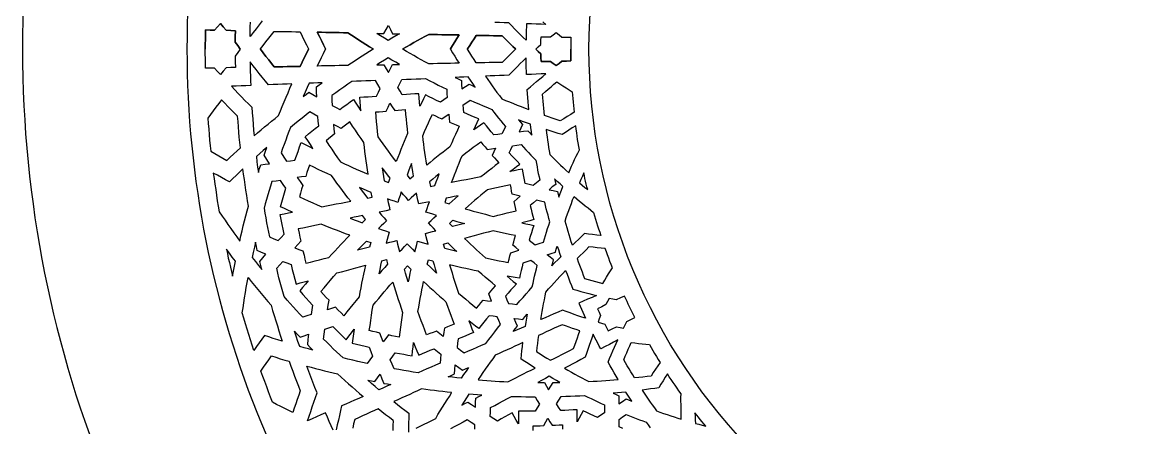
# Model space of a CAD drawing. Extents: x -250 to 250, y -250 to 250.
# Drawn here: x -250 to -4, y -82.8 to 5.8 of the extents above; entities that cross this region are included whole.
import ezdxf

# ---------------------------------------------------------------- set-up
doc = ezdxf.new("R2010")
doc.units = 0
doc.header["$MEASUREMENT"] = 0
doc.layers.add('LAYER_1', color=18, linetype='CONTINUOUS')
doc.layers.add('LAYER_2', color=174, linetype='CONTINUOUS')

msp = doc.modelspace()

# ---------------------------------------------------------------- linework, layer by layer
at = {"layer": 'LAYER_1'}
msp.add_lwpolyline([(0, 250, 0.414214), (-250, 0, 0.414214), (0, -250, 0.414214), (250, 0, 0.414214)], format="xyb", close=True, dxfattribs=at)
for points in [[(-202.34, 0), (-202.89, 0.76), (-203.43, 1.53), (-203.42, 2.76), (-203.4, 3.99), (-204.42, 4.05), (-205.44, 4.11), (-206.05, 4.84), (-206.67, 5.58), (-207.31, 4.87), (-207.95, 4.16), (-208.94, 4.18), (-209.93, 4.2), (-209.95, 3.15), (-209.97, 2.1), (-209.98, 1.05), (-210, 0)], [(-197.53, 6.16), (-198.19, 5.32), (-198.85, 4.47), (-199.51, 3.63), (-200.17, 2.77), (-200.15, 3.81), (-200.14, 4.85), (-200.12, 5.89)], [(-136.1, 5.96), (-135.42, 5.39), (-136.48, 5.44), (-137.54, 5.48), (-138.6, 5.52), (-139.66, 5.56), (-139.7, 4.84), (-139.72, 4.11), (-139.73, 3.39), (-139.74, 2.66), (-139.76, 1.93), (-140.39, 2.55), (-141.03, 3.17), (-141.67, 3.8), (-142.3, 4.43), (-142.92, 5.07), (-143.54, 5.72), (-144.57, 5.76), (-145.59, 5.8), (-146.62, 5.84)], [(-197.89, 0), (-197.91, 0.04), (-197.31, 0.82), (-196.71, 1.59), (-196.1, 2.37), (-195.5, 3.13), (-194.9, 3.89), (-193.95, 3.88), (-193.01, 3.86), (-192.06, 3.84), (-191.11, 3.82), (-190.17, 3.8), (-189.22, 3.78), (-188.77, 2.84), (-188.32, 1.9), (-187.86, 0.97), (-187.41, 0.04), (-187.43, 0)], [(-173.3, 0), (-173.25, 0.03), (-174.04, 0.53), (-174.83, 1.02), (-175.63, 1.52), (-176.42, 2.03), (-177.21, 2.54), (-178.01, 3.05), (-178.8, 3.57), (-179.75, 3.59), (-180.71, 3.61), (-181.66, 3.63), (-182.61, 3.65), (-183.57, 3.67), (-184.52, 3.69), (-185.47, 3.71), (-185.02, 2.78), (-184.57, 1.86), (-184.12, 0.95), (-183.66, 0.04), (-183.68, 0)], [(-156.32, 0), (-156.34, 0.03), (-155.86, 0.8), (-155.38, 1.57), (-154.9, 2.33), (-154.42, 3.09), (-155.37, 3.1), (-156.33, 3.12), (-157.28, 3.14), (-158.23, 3.16), (-159.19, 3.18), (-160.14, 3.2), (-161.09, 3.22), (-161.9, 2.78), (-162.71, 2.33), (-163.52, 1.88), (-164.33, 1.43), (-165.14, 0.97), (-165.94, 0.5), (-166.75, 0.03), (-166.7, 0)], [(-142.11, 0), (-142.08, 0.03), (-142.67, 0.59), (-143.25, 1.16), (-143.83, 1.74), (-144.41, 2.31), (-144.99, 2.9), (-145.94, 2.92), (-146.89, 2.94), (-147.83, 2.95), (-148.78, 2.97), (-149.73, 2.99), (-150.67, 3.01), (-151.15, 2.27), (-151.63, 1.53), (-152.11, 0.78), (-152.59, 0.03), (-152.57, 0)], [(-137.66, 0), (-137.09, 0.51), (-136.52, 1.02), (-136.51, 1.85), (-136.5, 2.67), (-135.48, 2.68), (-134.46, 2.69), (-133.82, 3.14), (-133.18, 3.6), (-132.56, 3.11), (-131.94, 2.64), (-130.95, 2.62), (-129.96, 2.6), (-129.97, 1.95), (-129.98, 1.3), (-129.99, 0.65), (-130, 0)], [(-202.34, 0), (-202.89, -0.76), (-203.43, -1.53), (-203.42, -2.76), (-203.4, -3.99), (-204.42, -4.05), (-205.44, -4.11), (-206.05, -4.84), (-206.67, -5.58), (-207.31, -4.87), (-207.95, -4.16), (-208.94, -4.18), (-209.93, -4.2), (-209.95, -3.15), (-209.97, -2.1), (-209.98, -1.05), (-210, 0)], [(-197.89, 0), (-197.91, -0.04), (-197.31, -0.82), (-196.71, -1.6), (-196.1, -2.37), (-195.5, -3.13), (-194.9, -3.9), (-193.95, -3.88), (-193.01, -3.86), (-192.06, -3.84), (-191.11, -3.82), (-190.17, -3.8), (-189.22, -3.78), (-188.77, -2.84), (-188.32, -1.9), (-187.86, -0.97), (-187.41, -0.04), (-187.43, 0)], [(-173.3, 0), (-173.25, -0.04), (-174.04, -0.53), (-174.83, -1.02), (-175.63, -1.53), (-176.42, -2.03), (-177.21, -2.54), (-178.01, -3.06), (-178.8, -3.57), (-179.75, -3.59), (-180.71, -3.61), (-181.66, -3.63), (-182.61, -3.65), (-183.57, -3.67), (-184.52, -3.69), (-185.47, -3.71), (-185.02, -2.78), (-184.57, -1.86), (-184.12, -0.95), (-183.66, -0.04), (-183.68, 0)], [(-156.32, 0), (-156.34, -0.03), (-155.86, -0.8), (-155.38, -1.57), (-154.9, -2.33), (-154.42, -3.09), (-155.37, -3.11), (-156.33, -3.13), (-157.28, -3.14), (-158.23, -3.16), (-159.19, -3.18), (-160.14, -3.2), (-161.09, -3.22), (-161.9, -2.78), (-162.71, -2.33), (-163.52, -1.88), (-164.33, -1.43), (-165.14, -0.97), (-165.94, -0.5), (-166.75, -0.03), (-166.7, 0)], [(-142.11, 0), (-142.08, -0.03), (-142.67, -0.59), (-143.25, -1.16), (-143.83, -1.74), (-144.41, -2.32), (-144.99, -2.9), (-145.94, -2.92), (-146.89, -2.94), (-147.83, -2.96), (-148.78, -2.98), (-149.73, -2.99), (-150.67, -3.01), (-151.15, -2.27), (-151.63, -1.53), (-152.11, -0.78), (-152.59, -0.03), (-152.57, 0)], [(-137.66, 0), (-137.09, -0.52), (-136.52, -1.03), (-136.51, -1.85), (-136.5, -2.68), (-135.48, -2.68), (-134.46, -2.69), (-133.82, -3.15), (-133.18, -3.6), (-132.56, -3.12), (-131.94, -2.64), (-130.95, -2.62), (-129.96, -2.6), (-129.97, -1.95), (-129.98, -1.3), (-129.99, -0.65), (-130, 0)], [(-181.99, -83.41), (-182.42, -82.46), (-182.84, -81.52), (-183.27, -80.57), (-183.7, -79.62), (-184.67, -80.04), (-185.65, -80.47), (-186.62, -80.89), (-187.6, -81.31), (-187.26, -80.29), (-186.92, -79.27), (-186.57, -78.25), (-186.22, -77.24), (-185.87, -76.24), (-185.52, -75.24), (-186, -74.08), (-186.46, -72.9), (-186.9, -71.73), (-187.34, -70.55), (-187.79, -69.37), (-186.82, -69.63), (-185.85, -69.88), (-184.89, -70.12), (-183.92, -70.37), (-182.96, -70.6), (-182, -70.83), (-181.04, -71.06), (-180.25, -71.79), (-179.44, -72.51), (-178.63, -73.22), (-177.83, -73.93), (-177.02, -74.64), (-176.22, -75.34), (-175.42, -76.03), (-176.37, -76.44), (-177.31, -76.85), (-178.25, -77.26), (-179.2, -77.67), (-180.14, -78.08), (-180.38, -79.11), (-180.62, -80.15), (-180.86, -81.19), (-181.1, -82.24), (-181.33, -83.3)], [(-163.81, -82.96), (-162.96, -82.53), (-162.11, -82.1), (-161.26, -81.67), (-160.41, -81.24), (-159.55, -80.81), (-159.06, -79.99), (-158.57, -79.18), (-158.07, -78.38), (-157.57, -77.57), (-157.07, -76.78), (-156.56, -75.98), (-156.06, -75.19), (-156.12, -75.19), (-156.09, -75.13), (-157.03, -75.04), (-157.97, -74.94), (-158.91, -74.84), (-159.84, -74.72), (-160.77, -74.61), (-161.71, -74.48), (-162.64, -74.36), (-163.51, -74.76), (-164.38, -75.15), (-165.25, -75.55), (-166.11, -75.95), (-166.98, -76.34), (-167.85, -76.74), (-168.72, -77.14), (-167.91, -77.78), (-167.11, -78.41), (-166.3, -79.03), (-165.47, -79.65), (-165.47, -79.69), (-165.44, -79.71), (-165.46, -80.73), (-165.48, -81.76), (-165.5, -82.79), (-165.51, -83.82)], [(-168.84, -83.42), (-168.83, -82.38), (-168.82, -81.34), (-168.85, -81.32), (-168.85, -81.27), (-169.68, -80.64), (-170.51, -80), (-171.31, -79.35), (-172.12, -78.69), (-172.98, -79.09), (-173.85, -79.48), (-174.71, -79.87), (-175.57, -80.27), (-176.43, -80.66), (-177.29, -81.05), (-177.51, -82.01), (-177.72, -82.96)], [(-150.97, -83.18), (-150.96, -82.23), (-151.79, -81.69), (-152.63, -81.14), (-153.55, -81.63), (-154.47, -82.12), (-155.39, -82.61), (-156.31, -83.1)], [(-138.2, -83.45), (-138.22, -82.44), (-137.45, -82.42), (-136.68, -82.4), (-135.91, -82.37), (-135.46, -81.57), (-135, -80.78), (-134.54, -81.54), (-134.07, -82.3), (-133.31, -82.26), (-132.55, -82.23), (-131.79, -82.19), (-131.79, -83.18)], [(-118.6, -83), (-119.38, -82.69), (-119.4, -81.85), (-119.42, -81.02), (-118.63, -80.48), (-117.84, -79.94), (-117.1, -80.24), (-116.37, -80.52), (-115.64, -80.81), (-114.91, -81.09), (-114.18, -81.37), (-113.46, -81.64), (-113.03, -82.25), (-112.58, -82.84)]]:
    msp.add_lwpolyline(points, dxfattribs=at)
for points in [[(-210, 0), (-209.98, 1.05), (-209.97, 2.1), (-209.95, 3.15), (-209.93, 4.2), (-208.94, 4.18), (-207.95, 4.16), (-207.31, 4.87), (-206.67, 5.58), (-206.05, 4.84), (-205.44, 4.11), (-204.42, 4.05), (-203.4, 3.99), (-203.42, 2.76), (-203.43, 1.53), (-202.89, 0.76), (-202.34, 0), (-202.89, -0.76), (-203.43, -1.53), (-203.42, -2.76), (-203.4, -3.99), (-204.42, -4.05), (-205.44, -4.11), (-206.05, -4.84), (-206.67, -5.58), (-207.31, -4.87), (-207.95, -4.16), (-208.94, -4.18), (-209.93, -4.2), (-209.95, -3.15), (-209.97, -2.1), (-209.98, -1.05)], [(-168.98, 3.38), (-168.22, 3.36), (-167.47, 3.35), (-168.31, 2.87), (-169.14, 2.4), (-169.97, 1.91), (-170.79, 2.42), (-171.6, 2.93), (-172.42, 3.45), (-171.67, 3.43), (-170.92, 3.42), (-170.42, 4.28), (-169.92, 5.14), (-169.45, 4.26)], [(-197.89, 0), (-197.91, 0.04), (-197.31, 0.82), (-196.71, 1.59), (-196.1, 2.37), (-195.5, 3.13), (-194.9, 3.89), (-193.95, 3.88), (-193.01, 3.86), (-192.06, 3.84), (-191.11, 3.82), (-190.17, 3.8), (-189.22, 3.78), (-188.77, 2.84), (-188.32, 1.9), (-187.86, 0.97), (-187.41, 0.04), (-187.43, 0), (-187.41, -0.04), (-187.86, -0.97), (-188.32, -1.9), (-188.77, -2.84), (-189.22, -3.78), (-190.17, -3.8), (-191.11, -3.82), (-192.06, -3.84), (-193.01, -3.86), (-193.95, -3.88), (-194.9, -3.9), (-195.5, -3.13), (-196.1, -2.37), (-196.71, -1.6), (-197.31, -0.82), (-197.91, -0.04)], [(-183.68, 0), (-183.66, 0.04), (-184.12, 0.95), (-184.57, 1.86), (-185.02, 2.78), (-185.47, 3.71), (-184.52, 3.69), (-183.57, 3.67), (-182.61, 3.65), (-181.66, 3.63), (-180.71, 3.61), (-179.75, 3.59), (-178.8, 3.57), (-178.01, 3.05), (-177.21, 2.54), (-176.42, 2.03), (-175.63, 1.52), (-174.83, 1.02), (-174.04, 0.53), (-173.25, 0.03), (-173.3, 0), (-173.25, -0.04), (-174.04, -0.53), (-174.83, -1.02), (-175.63, -1.53), (-176.42, -2.03), (-177.21, -2.54), (-178.01, -3.06), (-178.8, -3.57), (-179.75, -3.59), (-180.71, -3.61), (-181.66, -3.63), (-182.61, -3.65), (-183.57, -3.67), (-184.52, -3.69), (-185.47, -3.71), (-185.02, -2.78), (-184.57, -1.86), (-184.12, -0.95), (-183.66, -0.04)], [(-166.7, 0), (-166.75, 0.03), (-165.94, 0.5), (-165.14, 0.97), (-164.33, 1.43), (-163.52, 1.88), (-162.71, 2.33), (-161.9, 2.78), (-161.09, 3.22), (-160.14, 3.2), (-159.19, 3.18), (-158.23, 3.16), (-157.28, 3.14), (-156.33, 3.12), (-155.37, 3.1), (-154.42, 3.09), (-154.9, 2.33), (-155.38, 1.57), (-155.86, 0.8), (-156.34, 0.03), (-156.32, 0), (-156.34, -0.03), (-155.86, -0.8), (-155.38, -1.57), (-154.9, -2.33), (-154.42, -3.09), (-155.37, -3.11), (-156.33, -3.13), (-157.28, -3.14), (-158.23, -3.16), (-159.19, -3.18), (-160.14, -3.2), (-161.09, -3.22), (-161.9, -2.78), (-162.71, -2.33), (-163.52, -1.88), (-164.33, -1.43), (-165.14, -0.97), (-165.94, -0.5), (-166.75, -0.03)], [(-152.57, 0), (-152.59, 0.03), (-152.11, 0.78), (-151.63, 1.53), (-151.15, 2.27), (-150.67, 3.01), (-149.73, 2.99), (-148.78, 2.97), (-147.83, 2.95), (-146.89, 2.94), (-145.94, 2.92), (-144.99, 2.9), (-144.41, 2.31), (-143.83, 1.74), (-143.25, 1.16), (-142.67, 0.59), (-142.08, 0.03), (-142.11, 0), (-142.08, -0.03), (-142.67, -0.59), (-143.25, -1.16), (-143.83, -1.74), (-144.41, -2.32), (-144.99, -2.9), (-145.94, -2.92), (-146.89, -2.94), (-147.83, -2.96), (-148.78, -2.98), (-149.73, -2.99), (-150.67, -3.01), (-151.15, -2.27), (-151.63, -1.53), (-152.11, -0.78), (-152.59, -0.03)], [(-137.66, 0), (-137.09, 0.51), (-136.52, 1.02), (-136.51, 1.85), (-136.5, 2.67), (-135.48, 2.68), (-134.46, 2.69), (-133.82, 3.14), (-133.18, 3.6), (-132.56, 3.11), (-131.94, 2.64), (-130.95, 2.62), (-129.96, 2.6), (-129.97, 1.95), (-129.98, 1.3), (-129.99, 0.65), (-130, 0), (-129.99, -0.65), (-129.98, -1.3), (-129.97, -1.95), (-129.96, -2.6), (-130.95, -2.62), (-131.94, -2.64), (-132.56, -3.12), (-133.18, -3.6), (-133.82, -3.15), (-134.46, -2.69), (-135.48, -2.68), (-136.5, -2.68), (-136.51, -1.85), (-136.52, -1.03), (-137.09, -0.52)], [(-168.98, -3.38), (-168.22, -3.36), (-167.47, -3.35), (-168.31, -2.88), (-169.14, -2.4), (-169.97, -1.92), (-170.79, -2.42), (-171.6, -2.93), (-172.42, -3.45), (-171.67, -3.43), (-170.92, -3.42), (-170.42, -4.28), (-169.92, -5.15), (-169.45, -4.26)], [(-148.68, -5.92), (-148.17, -6.64), (-147.66, -7.36), (-147.16, -8.07), (-146.65, -8.78), (-146.14, -9.48), (-145.61, -10.18), (-145.08, -10.87), (-144.24, -11.22), (-143.39, -11.57), (-142.54, -11.92), (-141.7, -12.26), (-140.85, -12.59), (-140, -12.92), (-139.16, -13.25), (-139.23, -12.38), (-139.3, -11.5), (-139.37, -10.62), (-139.43, -9.75), (-139.5, -8.87), (-138.83, -8.28), (-138.14, -7.69), (-137.46, -7.11), (-136.78, -6.53), (-136.1, -5.96), (-135.42, -5.4), (-136.48, -5.44), (-137.54, -5.48), (-138.6, -5.52), (-139.66, -5.56), (-139.7, -4.84), (-139.72, -4.11), (-139.73, -3.39), (-139.74, -2.66), (-139.76, -1.94), (-140.39, -2.55), (-141.03, -3.18), (-141.67, -3.8), (-142.3, -4.44), (-142.92, -5.08), (-143.54, -5.72), (-144.57, -5.76), (-145.59, -5.8), (-146.62, -5.84), (-147.65, -5.88)], [(-199.31, -18.98), (-198.54, -18.33), (-197.78, -17.68), (-197.01, -17.04), (-196.24, -16.41), (-195.47, -15.77), (-194.7, -15.15), (-193.93, -14.53), (-193.53, -13.52), (-193.14, -12.53), (-192.72, -11.54), (-192.3, -10.55), (-191.87, -9.56), (-191.45, -8.58), (-191.02, -7.61), (-192.05, -7.65), (-193.08, -7.69), (-194.1, -7.73), (-195.13, -7.77), (-196.16, -7.82), (-196.84, -6.99), (-197.53, -6.16), (-198.19, -5.32), (-198.85, -4.48), (-199.51, -3.63), (-200.17, -2.77), (-200.15, -3.81), (-200.14, -4.85), (-200.12, -5.89), (-200.08, -6.93), (-200.03, -7.97), (-201.1, -8.01), (-202.16, -8.05), (-203.22, -8.1), (-204.28, -8.14), (-203.54, -8.91), (-202.79, -9.68), (-202.05, -10.45), (-201.3, -11.21), (-200.56, -11.96), (-199.81, -12.71), (-199.71, -13.96), (-199.61, -15.22), (-199.51, -16.47), (-199.41, -17.72)], [(-185.68, -8.25), (-185.05, -7.8), (-184.42, -7.35), (-185.37, -7.39), (-186.33, -7.42), (-187.28, -7.46), (-187.71, -8.43), (-188.14, -9.39), (-188.57, -10.37), (-187.94, -9.9), (-187.31, -9.44), (-186.44, -9.95), (-185.58, -10.46), (-185.63, -9.35)], [(-175.95, -13.49), (-176.03, -12.5), (-176.1, -11.51), (-176.16, -10.52), (-175.25, -10.47), (-174.34, -10.41), (-173.43, -10.36), (-172.51, -10.3), (-172.1, -9.44), (-171.68, -8.59), (-172.2, -7.74), (-172.72, -6.88), (-173.76, -6.92), (-174.81, -6.96), (-175.85, -7.01), (-176.89, -7.05), (-177.94, -7.09), (-178.81, -7.7), (-179.69, -8.31), (-180.57, -8.93), (-181.44, -9.55), (-182.32, -10.18), (-182.27, -11.25), (-182.19, -12.32), (-181.36, -12.77), (-180.53, -13.22), (-179.78, -12.66), (-179.03, -12.1), (-178.28, -11.55), (-177.52, -11.01), (-177, -11.84), (-176.47, -12.67)], [(-163.02, -12.5), (-163.09, -11.58), (-163.16, -10.67), (-163.22, -9.75), (-164.13, -9.8), (-165.04, -9.86), (-165.95, -9.91), (-166.87, -9.97), (-167.36, -9.18), (-167.86, -8.4), (-167.42, -7.52), (-166.98, -6.65), (-165.93, -6.61), (-164.89, -6.57), (-163.85, -6.53), (-162.8, -6.49), (-161.76, -6.44), (-160.83, -6.92), (-159.9, -7.39), (-158.98, -7.86), (-158.05, -8.32), (-157.12, -8.77), (-157.08, -9.69), (-157.01, -10.61), (-157.77, -11.11), (-158.52, -11.61), (-159.35, -11.22), (-160.17, -10.83), (-161, -10.43), (-161.82, -10.03), (-162.22, -10.85), (-162.62, -11.67)], [(-152.22, -7.67), (-151.55, -7.99), (-150.89, -8.3), (-151.4, -7.56), (-151.91, -6.82), (-152.42, -6.07), (-153.37, -6.11), (-154.32, -6.15), (-155.27, -6.19), (-154.61, -6.52), (-153.94, -6.84), (-153.9, -7.75), (-153.85, -8.67), (-153.04, -8.17)], [(-132.3, -15.69), (-133.16, -15.4), (-134.03, -15.1), (-134.89, -14.8), (-135.75, -14.5), (-135.84, -13.73), (-135.92, -12.95), (-135.99, -12.18), (-136.05, -11.41), (-136.11, -10.63), (-136.17, -9.86), (-135.55, -9.31), (-134.93, -8.77), (-134.3, -8.23), (-133.67, -7.7), (-133.03, -7.17), (-132.36, -7.62), (-131.69, -8.05), (-131.02, -8.49), (-130.33, -8.92), (-129.65, -9.34), (-129.59, -10.09), (-129.53, -10.84), (-129.47, -11.59), (-129.41, -12.34), (-129.33, -13.08), (-129.25, -13.83), (-130.01, -14.29), (-130.77, -14.75), (-131.54, -15.22)], [(-205.3, -24.35), (-204.55, -23.65), (-203.8, -22.96), (-203.04, -22.28), (-202.28, -21.6), (-202.41, -20.45), (-202.54, -19.3), (-202.63, -18.15), (-202.72, -17), (-202.82, -15.84), (-202.91, -14.69), (-203.62, -13.99), (-204.34, -13.28), (-205.05, -12.57), (-205.74, -11.85), (-206.44, -11.13), (-207.05, -11.91), (-207.66, -12.7), (-208.26, -13.49), (-208.85, -14.29), (-209.44, -15.09), (-209.34, -16.3), (-209.24, -17.51), (-209.15, -18.72), (-209.05, -19.93), (-208.92, -21.14), (-208.78, -22.34), (-207.91, -22.85), (-207.04, -23.35), (-206.17, -23.85)], [(-168.19, -24.59), (-168.77, -23.83), (-169.34, -23.07), (-169.92, -22.3), (-170.5, -21.52), (-171.05, -20.74), (-171.6, -19.96), (-172.15, -19.17), (-172.27, -18.09), (-172.39, -17.01), (-172.5, -15.92), (-172.59, -14.84), (-172.67, -13.75), (-171.9, -13.69), (-171.13, -13.63), (-170.37, -13.57), (-169.97, -12.7), (-169.57, -11.84), (-169.05, -12.63), (-168.52, -13.42), (-167.75, -13.36), (-166.98, -13.3), (-166.21, -13.24), (-166.13, -14.28), (-166.05, -15.33), (-165.95, -16.37), (-165.83, -17.41), (-165.72, -18.45), (-166.09, -19.32), (-166.45, -20.19), (-166.82, -21.06), (-167.17, -21.94), (-167.51, -22.82), (-167.85, -23.7)], [(-146.86, -18.76), (-147.4, -18.11), (-147.93, -17.45), (-148.47, -16.78), (-149, -16.11), (-149.75, -16.62), (-150.49, -17.13), (-151.24, -17.65), (-150.86, -16.86), (-150.49, -16.07), (-150.11, -15.29), (-150.94, -14.95), (-151.78, -14.61), (-152.61, -14.26), (-153.43, -13.9), (-153.5, -13.04), (-153.56, -12.19), (-152.77, -11.67), (-151.98, -11.16), (-151.04, -11.58), (-150.1, -11.99), (-149.16, -12.39), (-148.22, -12.79), (-147.28, -13.18), (-146.8, -13.82), (-146.29, -14.46), (-145.78, -15.08), (-145.28, -15.71), (-144.77, -16.33), (-144.26, -16.94), (-144.66, -17.74), (-145.05, -18.53), (-145.95, -18.65)], [(-190.39, -24.32), (-190.05, -23.35), (-189.69, -22.37), (-189.34, -21.4), (-188.99, -20.44), (-188.14, -20.88), (-187.28, -21.32), (-186.43, -21.75), (-186.99, -20.9), (-187.55, -20.03), (-188.11, -19.16), (-187.38, -18.56), (-186.65, -17.96), (-185.91, -17.37), (-185.16, -16.78), (-185.25, -15.74), (-185.33, -14.71), (-186.2, -14.23), (-187.07, -13.74), (-187.93, -14.41), (-188.78, -15.08), (-189.63, -15.76), (-190.49, -16.44), (-191.34, -17.13), (-191.7, -18.05), (-192.04, -18.98), (-192.38, -19.9), (-192.71, -20.84), (-193.05, -21.77), (-193.38, -22.71), (-192.8, -23.64), (-192.2, -24.55), (-191.3, -24.44)], [(-161.53, -25.37), (-161.66, -24.45), (-161.79, -23.54), (-161.92, -22.62), (-162.05, -21.71), (-162.18, -20.79), (-162.29, -19.88), (-162.39, -18.96), (-161.98, -18.02), (-161.57, -17.08), (-161.15, -16.15), (-160.74, -15.23), (-160.29, -14.3), (-159.6, -14.62), (-158.91, -14.94), (-158.2, -15.25), (-157.45, -14.72), (-156.68, -14.2), (-156.61, -15.09), (-156.51, -15.98), (-155.8, -16.28), (-155.1, -16.57), (-154.4, -16.86), (-154.81, -17.76), (-155.23, -18.67), (-155.65, -19.58), (-156.04, -20.49), (-156.43, -21.41), (-157.16, -21.96), (-157.89, -22.52), (-158.62, -23.08), (-159.35, -23.64), (-160.08, -24.21), (-160.8, -24.79)], [(-174.35, -27.38), (-174.49, -26.39), (-174.63, -25.41), (-174.77, -24.42), (-174.91, -23.43), (-175.05, -22.44), (-175.17, -21.45), (-175.28, -20.46), (-175.89, -19.56), (-176.51, -18.66), (-177.13, -17.75), (-177.75, -16.84), (-178.34, -15.91), (-178.97, -16.4), (-179.6, -16.88), (-180.22, -17.37), (-181.07, -16.93), (-181.91, -16.49), (-181.82, -17.52), (-181.7, -18.55), (-182.32, -19.04), (-182.94, -19.54), (-183.55, -20.05), (-182.93, -20.99), (-182.31, -21.92), (-181.69, -22.85), (-181.04, -23.77), (-180.39, -24.68), (-179.53, -25.08), (-178.66, -25.48), (-177.8, -25.87), (-176.93, -26.25), (-176.07, -26.63), (-175.21, -27.01)], [(-138.49, -18.85), (-138.61, -18.05), (-138.72, -17.24), (-138.8, -16.43), (-139.67, -16.12), (-140.53, -15.81), (-141.4, -15.49), (-140.96, -16.01), (-140.53, -16.53), (-140.93, -17.31), (-141.32, -18.09), (-140.36, -17.97), (-139.4, -17.85), (-138.95, -18.35)], [(-135.39, -17.6), (-135.28, -18.38), (-135.17, -19.16), (-135.06, -19.94), (-134.95, -20.72), (-134.84, -21.5), (-134.7, -22.27), (-134.57, -23.05), (-133.98, -23.64), (-133.4, -24.22), (-132.82, -24.8), (-132.24, -25.38), (-131.64, -25.94), (-131.04, -26.51), (-130.44, -27.06), (-130.12, -26.33), (-129.8, -25.61), (-129.48, -24.89), (-129.14, -24.17), (-128.8, -23.45), (-128.45, -22.74), (-128.1, -22.03), (-128.23, -21.28), (-128.36, -20.54), (-128.48, -19.79), (-128.58, -19.04), (-128.69, -18.29), (-128.8, -17.54), (-128.9, -16.79), (-129.65, -17.26), (-130.4, -17.74), (-131.15, -18.23), (-131.9, -18.71), (-132.77, -18.44), (-133.65, -18.17), (-134.52, -17.89)], [(-198.36, -27), (-198.1, -26.16), (-197.84, -25.33), (-196.88, -25.21), (-195.91, -25.08), (-196.52, -24.13), (-197.11, -23.18), (-196.83, -22.35), (-196.54, -21.53), (-197.3, -22.19), (-198.05, -22.86), (-198.81, -23.53), (-198.68, -24.69), (-198.53, -25.85)], [(-156.06, -29.17), (-155.73, -28.32), (-155.41, -27.48), (-155.09, -26.64), (-154.76, -25.8), (-154.44, -24.97), (-154.11, -24.14), (-153.76, -23.32), (-152.94, -22.7), (-152.13, -22.1), (-151.32, -21.49), (-150.5, -20.89), (-149.69, -20.3), (-149.22, -20.86), (-148.75, -21.41), (-148.28, -21.96), (-147.37, -21.83), (-146.45, -21.69), (-146.81, -22.48), (-147.16, -23.27), (-146.68, -23.81), (-146.19, -24.34), (-145.71, -24.87), (-146.51, -25.48), (-147.3, -26.1), (-148.1, -26.72), (-148.89, -27.35), (-149.69, -27.98), (-150.75, -28.18), (-151.81, -28.38), (-152.87, -28.57), (-153.93, -28.77), (-154.99, -28.97)], [(-138.25, -29.86), (-139.1, -29.64), (-139.96, -29.41), (-140.12, -28.63), (-140.28, -27.85), (-140.44, -27.06), (-140.59, -26.28), (-141.5, -26.45), (-142.4, -26.62), (-143.31, -26.79), (-142.59, -26.24), (-141.88, -25.69), (-141.16, -25.15), (-141.73, -24.55), (-142.3, -23.94), (-142.87, -23.32), (-143.44, -22.71), (-143.09, -21.94), (-142.74, -21.18), (-141.79, -21.04), (-140.84, -20.9), (-140.32, -21.48), (-139.8, -22.06), (-139.26, -22.63), (-138.72, -23.2), (-138.17, -23.77), (-137.64, -24.33), (-137.51, -25.06), (-137.38, -25.79), (-137.24, -26.52), (-137.09, -27.25), (-136.94, -27.98), (-136.79, -28.71), (-137.52, -29.28)], [(-202.42, -42), (-202.17, -40.89), (-201.92, -39.79), (-201.66, -38.7), (-201.38, -37.6), (-201.09, -36.51), (-200.8, -35.42), (-200.51, -34.34), (-200.72, -33.19), (-200.92, -32.03), (-201.09, -30.87), (-201.25, -29.71), (-201.42, -28.55), (-201.59, -27.39), (-201.75, -26.23), (-202.49, -26.92), (-203.22, -27.62), (-203.95, -28.33), (-204.69, -29.04), (-205.57, -28.57), (-206.46, -28.09), (-207.34, -27.61), (-208.23, -27.12), (-208.06, -28.33), (-207.89, -29.54), (-207.71, -30.75), (-207.54, -31.96), (-207.36, -33.17), (-207.15, -34.38), (-206.94, -35.58), (-206.3, -36.52), (-205.67, -37.44), (-205.04, -38.37), (-204.4, -39.29), (-203.74, -40.19), (-203.08, -41.1)], [(-178.14, -33.3), (-178.75, -32.51), (-179.35, -31.71), (-179.96, -30.91), (-180.57, -30.1), (-181.18, -29.3), (-181.79, -28.48), (-182.37, -27.66), (-183.33, -27.21), (-184.3, -26.77), (-185.26, -26.31), (-186.23, -25.85), (-187.19, -25.39), (-187.46, -26.2), (-187.74, -27.02), (-188.01, -27.85), (-188.93, -27.98), (-189.84, -28.12), (-189.25, -28.98), (-188.66, -29.83), (-188.91, -30.66), (-189.16, -31.5), (-189.4, -32.33), (-188.42, -32.77), (-187.44, -33.21), (-186.46, -33.64), (-185.48, -34.07), (-184.51, -34.49), (-183.44, -34.29), (-182.38, -34.09), (-181.32, -33.89), (-180.26, -33.69), (-179.2, -33.49)], [(-169.86, -29.21), (-169.52, -28.23), (-170.12, -27.48), (-170.7, -26.74), (-171.27, -25.98), (-171.13, -26.93), (-170.97, -27.88), (-170.8, -28.83)], [(-164.42, -27.75), (-164.58, -26.84), (-164.73, -25.93), (-164.86, -25.01), (-165.2, -25.87), (-165.52, -26.74), (-165.83, -27.61), (-165.18, -28.4)], [(-194.06, -41.91), (-193.4, -41.2), (-192.74, -40.5), (-192.96, -39.42), (-193.18, -38.35), (-193.4, -37.27), (-193.6, -36.19), (-192.7, -36.02), (-191.79, -35.85), (-190.89, -35.68), (-191.77, -35.29), (-192.65, -34.89), (-193.53, -34.48), (-193.24, -33.47), (-192.95, -32.46), (-192.66, -31.45), (-192.37, -30.45), (-192.96, -29.59), (-193.54, -28.72), (-194.49, -28.86), (-195.44, -29), (-195.74, -29.97), (-196.04, -30.94), (-196.32, -31.91), (-196.59, -32.88), (-196.86, -33.86), (-197.13, -34.84), (-196.95, -35.89), (-196.77, -36.94), (-196.57, -37.99), (-196.35, -39.03), (-196.14, -40.07), (-195.92, -41.11), (-194.99, -41.52)], [(-159.74, -29.86), (-159.43, -29.01), (-159.12, -28.16), (-158.8, -27.31), (-159.5, -27.89), (-160.2, -28.47), (-160.9, -29.06), (-160.72, -30.04)], [(-131.72, -30.06), (-132.34, -29.51), (-132.94, -28.94), (-133.55, -28.37), (-133.42, -28.98), (-133.29, -29.59), (-134.03, -30.17), (-134.75, -30.76), (-133.83, -30.97), (-132.92, -31.17), (-132.77, -31.78), (-132.63, -32.39), (-132.33, -31.61), (-132.02, -30.84)], [(-126.73, -28.93), (-126.88, -28.32), (-127.01, -27.71), (-127.13, -27.09), (-127.45, -27.8), (-127.77, -28.52), (-128.06, -29.23), (-127.47, -29.74), (-126.88, -30.25), (-126.29, -30.75), (-126.44, -30.14), (-126.59, -29.54)], [(-173.47, -32.42), (-173.66, -31.36), (-174.52, -31.02), (-175.38, -30.67), (-176.24, -30.31), (-175.64, -31.08), (-175.05, -31.85), (-174.45, -32.61)], [(-159.41, -36.39), (-160.17, -36.15), (-160.93, -35.92), (-161.68, -35.67), (-161.44, -34.91), (-161.19, -34.15), (-160.94, -33.4), (-161.72, -33.56), (-162.49, -33.72), (-163.26, -33.88), (-163.43, -33.09), (-163.59, -32.3), (-163.75, -31.51), (-164.34, -32.04), (-164.93, -32.57), (-165.52, -33.1), (-166.05, -32.48), (-166.58, -31.87), (-167.1, -31.24), (-167.36, -32.01), (-167.6, -32.79), (-167.85, -33.56), (-168.6, -33.29), (-169.36, -33.02), (-170.11, -32.74), (-169.94, -33.56), (-169.77, -34.38), (-169.61, -35.2), (-170.38, -35.36), (-171.15, -35.52), (-171.93, -35.68), (-171.39, -36.31), (-170.86, -36.95), (-170.32, -37.58), (-170.91, -38.14), (-171.48, -38.7), (-172.04, -39.27), (-171.28, -39.53), (-170.51, -39.79), (-169.75, -40.04), (-169.96, -40.84), (-170.17, -41.65), (-170.39, -42.46), (-169.62, -42.26), (-168.85, -42.07), (-168.09, -41.88), (-167.89, -42.7), (-167.68, -43.51), (-167.46, -44.31), (-166.91, -43.74), (-166.36, -43.16), (-165.8, -42.59), (-165.23, -43.18), (-164.66, -43.77), (-164.09, -44.35), (-163.9, -43.57), (-163.7, -42.78), (-163.51, -42), (-162.74, -42.22), (-161.97, -42.44), (-161.2, -42.66), (-161.41, -41.88), (-161.61, -41.1), (-161.8, -40.32), (-161.03, -40.13), (-160.27, -39.93), (-159.5, -39.74), (-160.04, -39.17), (-160.59, -38.59), (-161.14, -38.01), (-160.56, -37.47), (-159.99, -36.92)], [(-141.04, -32.19), (-141.92, -31.97), (-142.79, -31.74), (-142.93, -31.07), (-143.07, -30.39), (-143.21, -29.72), (-144.22, -29.93), (-145.22, -30.14), (-146.23, -30.35), (-147.24, -30.55), (-148.24, -30.76), (-148.94, -31.35), (-149.64, -31.94), (-150.33, -32.53), (-151.03, -33.13), (-151.72, -33.73), (-152.4, -34.33), (-153.08, -34.94), (-152.2, -35.19), (-151.32, -35.44), (-150.43, -35.68), (-149.55, -35.92), (-148.67, -36.15), (-147.79, -36.38), (-146.91, -36.61), (-145.92, -36.36), (-144.92, -36.11), (-143.92, -35.86), (-142.92, -35.61), (-141.93, -35.36), (-142.09, -34.69), (-142.25, -34.02), (-142.41, -33.35), (-141.72, -32.77)], [(-156.64, -33.87), (-155.96, -33.27), (-155.28, -32.67), (-154.6, -32.08), (-155.49, -32.27), (-156.38, -32.45), (-157.27, -32.64), (-157.59, -33.57)], [(-137.51, -33.08), (-138.18, -33.65), (-138.86, -34.23), (-138.67, -35.01), (-138.48, -35.78), (-138.27, -36.55), (-138.06, -37.32), (-138.95, -37.56), (-139.84, -37.8), (-140.73, -38.04), (-139.85, -38.23), (-138.97, -38.41), (-138.1, -38.59), (-138.35, -39.38), (-138.61, -40.18), (-138.84, -40.98), (-139.08, -41.78), (-138.43, -42.32), (-137.79, -42.85), (-136.87, -42.57), (-135.96, -42.28), (-135.73, -41.53), (-135.51, -40.78), (-135.28, -40.03), (-135.06, -39.29), (-134.81, -38.54), (-134.56, -37.8), (-134.76, -37.09), (-134.96, -36.37), (-135.15, -35.65), (-135.35, -34.93), (-135.53, -34.21), (-135.7, -33.49), (-136.6, -33.29)], [(-129.62, -42.89), (-129.87, -42.14), (-130.11, -41.39), (-130.34, -40.64), (-130.57, -39.89), (-130.8, -39.13), (-131.03, -38.38), (-131.25, -37.63), (-130.97, -36.84), (-130.7, -36.06), (-130.42, -35.28), (-130.14, -34.51), (-129.86, -33.75), (-129.58, -32.98), (-129.27, -32.22), (-128.67, -32.74), (-128.06, -33.25), (-127.44, -33.76), (-126.83, -34.26), (-126.21, -34.76), (-125.6, -35.25), (-124.98, -35.74), (-124.78, -36.47), (-124.55, -37.19), (-124.33, -37.92), (-124.11, -38.64), (-123.89, -39.36), (-123.66, -40.09), (-123.42, -40.81), (-124.31, -40.71), (-125.2, -40.6), (-126.08, -40.49), (-126.96, -40.37), (-127.64, -41), (-128.31, -41.63), (-128.97, -42.25)], [(-175.65, -37.98), (-174.92, -37.26), (-175.6, -36.44), (-176.49, -36.62), (-177.38, -36.81), (-178.27, -36.99), (-177.4, -37.33), (-176.52, -37.66)], [(-178.37, -40.71), (-179.28, -40.39), (-180.17, -40.05), (-181.06, -39.71), (-181.95, -39.37), (-182.84, -39.02), (-183.73, -38.67), (-184.62, -38.31), (-185.63, -38.52), (-186.64, -38.73), (-187.64, -38.94), (-188.65, -39.15), (-189.66, -39.36), (-189.47, -40.25), (-189.29, -41.14), (-189.1, -42.04), (-189.76, -42.75), (-190.42, -43.46), (-189.51, -43.82), (-188.6, -44.17), (-188.38, -45.06), (-188.17, -45.95), (-187.96, -46.83), (-186.96, -46.59), (-185.96, -46.34), (-184.97, -46.09), (-183.97, -45.84), (-182.97, -45.59), (-182.32, -44.88), (-181.66, -44.18), (-181.01, -43.47), (-180.35, -42.78), (-179.69, -42.08), (-179.03, -41.4)], [(-155.82, -37.45), (-154.95, -37.7), (-154.08, -37.94), (-153.21, -38.18), (-154.1, -38.4), (-154.98, -38.62), (-155.86, -38.84), (-156.55, -38.13)], [(-153.25, -41.43), (-152.6, -42.06), (-151.95, -42.68), (-151.3, -43.3), (-150.65, -43.91), (-149.98, -44.51), (-149.31, -45.11), (-148.64, -45.7), (-147.65, -45.91), (-146.65, -46.1), (-145.66, -46.3), (-144.68, -46.48), (-143.69, -46.66), (-143.5, -45.96), (-143.32, -45.25), (-143.13, -44.55), (-142.24, -44.28), (-141.36, -44), (-142.01, -43.44), (-142.67, -42.88), (-142.48, -42.19), (-142.29, -41.5), (-142.08, -40.82), (-143.06, -40.61), (-144.04, -40.4), (-145.03, -40.19), (-146.01, -39.96), (-146.99, -39.74), (-148.04, -40.02), (-149.08, -40.3), (-150.12, -40.58), (-151.16, -40.87), (-152.2, -41.15)], [(-203.39, -46.42), (-204.07, -45.55), (-204.72, -44.66), (-205.37, -43.76), (-205.16, -44.75), (-204.96, -45.74), (-204.72, -46.73), (-204.49, -47.71), (-204.25, -48.69), (-204.01, -49.68), (-203.81, -48.59), (-203.6, -47.5)], [(-196.71, -44.9), (-197.67, -44.5), (-198.62, -44.09), (-198.81, -43.18), (-199, -42.27), (-199.25, -43.37), (-199.51, -44.48), (-199.74, -45.59), (-199.03, -46.49), (-198.33, -47.38), (-197.63, -48.26), (-197.85, -47.35), (-198.06, -46.45), (-197.39, -45.67)], [(-174.73, -41.99), (-173.76, -42.32), (-174.02, -43.36), (-174.91, -43.58), (-175.79, -43.8), (-176.67, -44.02), (-176.02, -43.34), (-175.38, -42.66)], [(-156.87, -42.41), (-156.22, -43.04), (-155.58, -43.67), (-154.93, -44.3), (-155.81, -44.08), (-156.69, -43.86), (-157.57, -43.63), (-157.83, -42.67)], [(-132.97, -43.11), (-132.71, -43.88), (-132.45, -44.65), (-132.18, -45.42), (-132.83, -46.08), (-133.48, -46.73), (-134.12, -47.4), (-133.95, -46.74), (-133.78, -46.08), (-134.47, -45.55), (-135.17, -45.02), (-134.25, -44.71), (-133.33, -44.4), (-133.15, -43.76)], [(-126, -43.27), (-126.65, -43.91), (-127.31, -44.55), (-127.96, -45.19), (-128.61, -45.85), (-128.35, -46.58), (-128.07, -47.3), (-127.8, -48.03), (-127.52, -48.75), (-127.25, -49.48), (-126.97, -50.21), (-126.17, -50.43), (-125.37, -50.64), (-124.57, -50.85), (-123.77, -51.06), (-122.97, -51.26), (-122.55, -50.57), (-122.14, -49.88), (-121.72, -49.2), (-121.3, -48.52), (-120.88, -47.84), (-121.14, -47.14), (-121.41, -46.44), (-121.67, -45.74), (-121.94, -45.03), (-122.2, -44.33), (-122.46, -43.62), (-123.34, -43.54), (-124.23, -43.45), (-125.11, -43.36)], [(-193.02, -46.44), (-192.12, -46.79), (-191.22, -47.14), (-190.97, -48.21), (-190.7, -49.27), (-190.41, -50.34), (-190.12, -51.4), (-189.23, -51.16), (-188.34, -50.92), (-187.45, -50.68), (-188.08, -51.41), (-188.7, -52.16), (-189.32, -52.9), (-188.63, -53.69), (-187.94, -54.48), (-187.23, -55.26), (-186.52, -56.03), (-186.68, -57.06), (-186.83, -58.1), (-187.75, -58.39), (-188.67, -58.67), (-189.35, -57.93), (-190.04, -57.18), (-190.72, -56.43), (-191.41, -55.68), (-192.07, -54.91), (-192.73, -54.14), (-193.01, -53.12), (-193.29, -52.09), (-193.58, -51.06), (-193.86, -50.04), (-194.11, -49), (-194.36, -47.97), (-193.69, -47.2)], [(-170.35, -46.05), (-170.07, -47.09), (-170.69, -47.78), (-171.32, -48.47), (-171.95, -49.16), (-171.74, -48.21), (-171.53, -47.26), (-171.31, -46.31)], [(-160.19, -46.34), (-159.92, -47.23), (-159.65, -48.11), (-159.38, -49), (-160.05, -48.36), (-160.72, -47.72), (-161.4, -47.08), (-161.16, -46.09)], [(-140.45, -46.82), (-140.65, -47.64), (-140.85, -48.47), (-141.05, -49.3), (-141.24, -50.14), (-142.13, -50), (-143.02, -49.86), (-143.92, -49.72), (-143.24, -50.27), (-142.57, -50.82), (-141.89, -51.36), (-142.48, -52.02), (-143.08, -52.69), (-143.67, -53.37), (-144.26, -54.04), (-143.95, -54.85), (-143.65, -55.65), (-142.72, -55.77), (-141.78, -55.89), (-141.11, -55.11), (-140.44, -54.33), (-139.77, -53.55), (-139.09, -52.79), (-138.41, -52.02), (-138.24, -51.24), (-138.07, -50.45), (-137.9, -49.67), (-137.71, -48.89), (-137.52, -48.11), (-137.33, -47.33), (-138.02, -46.79), (-138.71, -46.24), (-139.58, -46.53)], [(-174.93, -47.29), (-175.14, -48.27), (-175.35, -49.25), (-175.56, -50.24), (-175.77, -51.23), (-175.95, -52.22), (-176.13, -53.21), (-176.3, -54.21), (-176.98, -55.03), (-177.66, -55.85), (-178.34, -56.68), (-179.01, -57.51), (-179.69, -58.35), (-180.28, -57.73), (-180.87, -57.11), (-181.47, -56.49), (-182.35, -56.76), (-183.24, -57.04), (-183.07, -56), (-182.9, -54.97), (-183.5, -54.34), (-184.1, -53.7), (-184.69, -53.05), (-183.99, -52.23), (-183.29, -51.41), (-182.59, -50.59), (-181.89, -49.78), (-181.18, -48.98), (-180.14, -48.7), (-179.1, -48.42), (-178.06, -48.14), (-177.02, -47.85), (-175.97, -47.57)], [(-165.72, -47.39), (-165, -48.13), (-165.19, -49.05), (-165.38, -49.97), (-165.57, -50.9), (-165.85, -49.98), (-166.14, -49.06), (-166.41, -48.14)], [(-156.53, -47.23), (-156.25, -48.11), (-155.98, -48.99), (-155.71, -49.88), (-155.43, -50.76), (-155.13, -51.63), (-154.83, -52.51), (-154.53, -53.38), (-153.76, -54.05), (-152.99, -54.72), (-152.2, -55.37), (-151.41, -56.02), (-150.62, -56.66), (-150.13, -56.07), (-149.64, -55.49), (-149.14, -54.9), (-148.23, -55.05), (-147.32, -55.18), (-147.64, -54.35), (-147.95, -53.52), (-147.45, -52.94), (-146.94, -52.37), (-146.43, -51.8), (-147.19, -51.17), (-147.95, -50.53), (-148.71, -49.89), (-149.48, -49.25), (-150.24, -48.59), (-151.13, -48.41), (-152.03, -48.22), (-152.93, -48.03), (-153.82, -47.84), (-154.72, -47.64), (-155.62, -47.43)], [(-136.53, -59.18), (-136.39, -58.31), (-136.24, -57.44), (-136.08, -56.58), (-135.93, -55.72), (-135.77, -54.86), (-135.61, -54.01), (-135.44, -53.16), (-134.83, -52.48), (-134.21, -51.79), (-133.6, -51.11), (-132.98, -50.44), (-132.36, -49.77), (-131.74, -49.1), (-131.11, -48.44), (-130.8, -49.26), (-130.49, -50.08), (-130.18, -50.9), (-129.86, -51.72), (-129.53, -52.53), (-128.66, -52.77), (-127.8, -53.01), (-126.93, -53.24), (-126.07, -53.47), (-125.21, -53.69), (-124.36, -53.9), (-125.33, -54.32), (-126.31, -54.75), (-127.28, -55.17), (-128.26, -55.59), (-127.96, -56.25), (-127.66, -56.91), (-127.36, -57.58), (-127.06, -58.24), (-126.76, -58.9), (-127.6, -58.62), (-128.44, -58.33), (-129.28, -58.04), (-130.12, -57.74), (-130.97, -57.44), (-131.82, -57.13), (-132.76, -57.54), (-133.7, -57.95), (-134.65, -58.36), (-135.59, -58.77)], [(-200.61, -49.99), (-199.91, -50.88), (-199.19, -51.76), (-198.47, -52.63), (-197.74, -53.49), (-197.02, -54.36), (-196.29, -55.21), (-195.57, -56.06), (-195.25, -57.19), (-194.9, -58.31), (-194.56, -59.43), (-194.21, -60.55), (-193.87, -61.67), (-193.52, -62.8), (-193.15, -63.91), (-194.12, -63.6), (-195.1, -63.29), (-196.06, -62.97), (-197.02, -62.65), (-197.62, -63.46), (-198.22, -64.28), (-198.8, -65.1), (-199.37, -65.92), (-199.76, -64.76), (-200.12, -63.59), (-200.48, -62.42), (-200.84, -61.25), (-201.2, -60.08), (-201.56, -58.91), (-201.9, -57.73), (-201.72, -56.61), (-201.55, -55.5), (-201.37, -54.39), (-201.19, -53.29), (-201.01, -52.19), (-200.82, -51.09)], [(-168.94, -50.97), (-168.65, -51.93), (-168.36, -52.88), (-168.06, -53.83), (-167.76, -54.79), (-167.44, -55.73), (-167.12, -56.67), (-166.79, -57.62), (-166.97, -58.7), (-167.14, -59.78), (-167.29, -60.86), (-167.43, -61.95), (-167.57, -63.04), (-168.34, -62.88), (-169.12, -62.71), (-169.9, -62.55), (-170.47, -63.3), (-171.04, -64.07), (-171.4, -63.1), (-171.77, -62.13), (-172.54, -61.95), (-173.31, -61.77), (-174.08, -61.58), (-173.92, -60.46), (-173.76, -59.35), (-173.6, -58.24), (-173.43, -57.14), (-173.26, -56.04), (-172.64, -55.3), (-172.03, -54.57), (-171.42, -53.84), (-170.8, -53.12), (-170.18, -52.4), (-169.56, -51.68)], [(-157.92, -62.92), (-158.66, -62.31), (-159.39, -61.7), (-160.11, -61.98), (-160.82, -62.25), (-161.54, -62.53), (-161.93, -61.51), (-162.31, -60.5), (-162.7, -59.48), (-163.08, -58.46), (-163.43, -57.43), (-163.27, -56.47), (-163.1, -55.52), (-162.94, -54.58), (-162.77, -53.64), (-162.6, -52.7), (-162.4, -51.76), (-162.2, -50.82), (-161.52, -51.48), (-160.83, -52.13), (-160.13, -52.77), (-159.42, -53.4), (-158.72, -54.03), (-158.02, -54.66), (-157.31, -55.28), (-156.98, -56.27), (-156.61, -57.25), (-156.24, -58.23), (-155.87, -59.21), (-155.5, -60.19), (-156.22, -60.47), (-156.94, -60.75), (-157.66, -61.03), (-157.8, -61.97)], [(-117.11, -56.4), (-117.4, -55.82), (-117.68, -55.23), (-117.95, -54.64), (-118.22, -54.05), (-119.12, -54.46), (-120.02, -54.87), (-120.78, -54.71), (-121.55, -54.54), (-121.93, -55.23), (-122.31, -55.92), (-123.22, -56.37), (-124.14, -56.82), (-123.8, -57.57), (-123.46, -58.32), (-123.74, -59.02), (-124.02, -59.72), (-123.28, -59.94), (-122.56, -60.16), (-122.19, -60.9), (-121.83, -61.64), (-120.91, -61.2), (-119.98, -60.77), (-119.21, -60.9), (-118.43, -61.03), (-118.09, -60.33), (-117.74, -59.63), (-116.85, -59.18), (-115.97, -58.73), (-116.26, -58.15), (-116.54, -57.57), (-116.83, -56.98)], [(-152.3, -59.47), (-151.97, -60.33), (-151.62, -61.18), (-151.27, -62.03), (-152.12, -62.38), (-152.96, -62.73), (-153.81, -63.07), (-154.65, -63.42), (-154.77, -64.34), (-154.88, -65.27), (-154.11, -65.87), (-153.34, -66.46), (-152.38, -66.05), (-151.42, -65.63), (-150.47, -65.22), (-149.51, -64.8), (-148.55, -64.39), (-147.92, -63.55), (-147.28, -62.72), (-146.64, -61.9), (-146, -61.08), (-145.36, -60.27), (-145.72, -59.42), (-146.07, -58.56), (-146.97, -58.45), (-147.87, -58.33), (-148.44, -59.04), (-149.01, -59.74), (-149.57, -60.45), (-150.13, -61.17), (-150.86, -60.61), (-151.59, -60.05)], [(-140.47, -59.14), (-140.01, -58.56), (-139.54, -57.99), (-139.69, -58.88), (-139.83, -59.77), (-139.97, -60.67), (-140.85, -61.05), (-141.72, -61.43), (-142.59, -61.8), (-142.14, -61.22), (-141.67, -60.64), (-142.02, -59.79), (-142.37, -58.95), (-141.42, -59.04)], [(-182.08, -60.69), (-181.34, -61.42), (-180.61, -62.15), (-179.88, -62.87), (-179.15, -63.59), (-178.57, -62.82), (-177.99, -62.05), (-177.41, -61.29), (-177.54, -62.31), (-177.68, -63.33), (-177.81, -64.36), (-176.88, -64.58), (-175.95, -64.8), (-175.02, -65.01), (-174.1, -65.22), (-173.73, -66.19), (-173.36, -67.16), (-173.94, -67.98), (-174.52, -68.79), (-175.58, -68.56), (-176.63, -68.33), (-177.69, -68.09), (-178.75, -67.84), (-179.81, -67.59), (-180.53, -66.91), (-181.26, -66.23), (-181.98, -65.55), (-182.68, -64.85), (-183.38, -64.15), (-184.08, -63.44), (-183.95, -62.35), (-183.81, -61.27), (-182.94, -60.98)], [(-128.03, -61.66), (-128.01, -61.62), (-128.79, -61.37), (-129.58, -61.11), (-130.35, -60.85), (-131.12, -60.58), (-131.89, -60.3), (-132.75, -60.69), (-133.61, -61.09), (-134.48, -61.48), (-135.34, -61.87), (-136.2, -62.27), (-137.06, -62.66), (-137.17, -63.54), (-137.29, -64.42), (-137.39, -65.29), (-137.48, -66.17), (-137.45, -66.19), (-137.45, -66.23), (-136.7, -66.7), (-135.95, -67.17), (-135.2, -67.63), (-134.45, -68.09), (-133.61, -67.67), (-132.77, -67.24), (-131.92, -66.81), (-131.08, -66.38), (-130.23, -65.96), (-129.39, -65.53), (-129.11, -64.75), (-128.83, -63.97), (-128.55, -63.2), (-128.27, -62.43), (-127.99, -61.67)], [(-190.45, -61.75), (-189.84, -62.38), (-189.23, -63.02), (-188.31, -62.71), (-187.38, -62.4), (-187.51, -63.52), (-187.64, -64.64), (-187.03, -65.26), (-186.43, -65.88), (-187.39, -65.61), (-188.36, -65.34), (-189.32, -65.05), (-189.7, -63.95), (-190.08, -62.85)], [(-131.38, -69.84), (-130.62, -70.28), (-129.86, -70.71), (-129.09, -71.13), (-128.32, -71.54), (-127.54, -71.94), (-126.77, -72.34), (-126, -72.74), (-125.09, -72.69), (-124.18, -72.64), (-123.27, -72.59), (-122.35, -72.53), (-121.44, -72.46), (-120.53, -72.39), (-119.61, -72.31), (-120.07, -71.56), (-120.52, -70.81), (-120.96, -70.04), (-121.39, -69.28), (-121.83, -68.52), (-121.48, -67.69), (-121.13, -66.87), (-120.78, -66.05), (-120.41, -65.24), (-120.04, -64.42), (-119.66, -63.61), (-120.6, -64.11), (-121.54, -64.61), (-122.48, -65.11), (-123.41, -65.61), (-123.75, -64.97), (-124.09, -64.33), (-124.43, -63.69), (-124.76, -63.04), (-125.08, -62.38), (-125.39, -63.22), (-125.7, -64.06), (-125.99, -64.89), (-126.27, -65.73), (-126.56, -66.58), (-126.84, -67.43), (-127.75, -67.91), (-128.66, -68.4), (-129.56, -68.88), (-130.47, -69.36)], [(-164.39, -64.19), (-164.03, -65.12), (-163.65, -66.03), (-163.27, -66.95), (-162.43, -66.61), (-161.58, -66.26), (-160.73, -65.91), (-159.89, -65.57), (-159.15, -66.16), (-158.4, -66.76), (-158.51, -67.75), (-158.61, -68.75), (-159.57, -69.16), (-160.53, -69.58), (-161.49, -69.99), (-162.45, -70.41), (-163.41, -70.83), (-164.46, -70.66), (-165.51, -70.49), (-166.56, -70.31), (-167.62, -70.12), (-168.67, -69.93), (-169.08, -68.94), (-169.49, -67.96), (-168.95, -67.19), (-168.4, -66.43), (-167.48, -66.61), (-166.55, -66.78), (-165.63, -66.94), (-164.7, -67.11), (-164.61, -66.13), (-164.51, -65.16)], [(-140.82, -67.82), (-140.85, -67.8), (-140.77, -66.9), (-140.68, -66.01), (-140.58, -65.11), (-140.47, -64.22), (-141.33, -64.62), (-142.2, -65.01), (-143.07, -65.41), (-143.94, -65.81), (-144.8, -66.2), (-145.67, -66.6), (-146.54, -67), (-147.08, -67.75), (-147.62, -68.5), (-148.15, -69.26), (-148.69, -70.02), (-149.21, -70.78), (-149.72, -71.55), (-150.24, -72.32), (-150.18, -72.32), (-150.21, -72.38), (-149.28, -72.45), (-148.36, -72.52), (-147.43, -72.58), (-146.51, -72.64), (-145.59, -72.7), (-144.67, -72.75), (-143.75, -72.8), (-142.9, -72.37), (-142.05, -71.94), (-141.2, -71.51), (-140.35, -71.08), (-139.5, -70.65), (-138.65, -70.22), (-137.8, -69.79), (-138.55, -69.31), (-139.31, -68.83), (-140.07, -68.34), (-140.83, -67.85)], [(-112.4, -71.54), (-113.3, -71.66), (-114.21, -71.76), (-115.11, -71.87), (-116.02, -71.96), (-116.43, -71.3), (-116.83, -70.64), (-117.24, -69.98), (-117.64, -69.31), (-118.02, -68.64), (-118.41, -67.96), (-118.08, -67.2), (-117.75, -66.44), (-117.43, -65.69), (-117.09, -64.94), (-116.76, -64.19), (-115.95, -64.29), (-115.15, -64.39), (-114.35, -64.49), (-113.55, -64.58), (-112.76, -64.67), (-112.38, -65.32), (-112.01, -65.97), (-111.63, -66.62), (-111.23, -67.26), (-110.84, -67.9), (-110.45, -68.54), (-110.94, -69.29), (-111.43, -70.04), (-111.92, -70.79)], [(-195.53, -67.14), (-194.55, -67.44), (-193.58, -67.74), (-192.61, -68.03), (-191.64, -68.31), (-191.25, -69.4), (-190.84, -70.48), (-190.43, -71.57), (-190.02, -72.65), (-189.61, -73.73), (-189.2, -74.81), (-189.53, -75.75), (-189.86, -76.69), (-190.18, -77.64), (-190.5, -78.59), (-190.82, -79.54), (-191.71, -79.1), (-192.59, -78.65), (-193.48, -78.2), (-194.37, -77.75), (-195.26, -77.29), (-195.69, -76.15), (-196.12, -75.02), (-196.55, -73.88), (-196.98, -72.74), (-197.41, -71.61), (-197.81, -70.46), (-197.25, -69.63), (-196.67, -68.8), (-196.1, -67.97)], [(-170.88, -73.14), (-170.12, -73.27), (-169.36, -73.41), (-170.24, -73.78), (-171.11, -74.16), (-171.98, -74.54), (-172.78, -73.86), (-173.59, -73.17), (-174.39, -72.47), (-173.62, -72.62), (-172.86, -72.77), (-172.29, -71.93), (-171.73, -71.1), (-171.31, -72.12)], [(-153.71, -70.27), (-153.02, -69.96), (-152.34, -69.65), (-152.89, -70.44), (-153.44, -71.23), (-153.98, -72.03), (-154.93, -71.93), (-155.88, -71.82), (-156.84, -71.71), (-156.16, -71.39), (-155.47, -71.08), (-155.39, -70.08), (-155.31, -69.08), (-154.51, -69.68)], [(-114.34, -74.6), (-113.91, -75.26), (-113.48, -75.92), (-113.05, -76.57), (-112.6, -77.22), (-112.15, -77.86), (-111.69, -78.51), (-111.24, -79.15), (-110.47, -79.43), (-109.69, -79.71), (-108.91, -79.97), (-108.12, -80.23), (-107.34, -80.49), (-106.56, -80.74), (-105.79, -80.99), (-105.81, -80.18), (-105.83, -79.39), (-105.85, -78.59), (-105.86, -77.8), (-105.88, -77.02), (-105.87, -76.22), (-105.86, -75.43), (-106.3, -74.81), (-106.73, -74.19), (-107.17, -73.57), (-107.6, -72.95), (-108.02, -72.32), (-108.43, -71.68), (-108.85, -71.05), (-109.32, -71.81), (-109.79, -72.56), (-110.26, -73.33), (-110.72, -74.09), (-111.62, -74.23), (-112.53, -74.35), (-113.43, -74.48)], [(-133.83, -72.96), (-133.09, -72.96), (-132.35, -72.95), (-133.13, -72.51), (-133.91, -72.06), (-134.69, -71.6), (-135.53, -72.05), (-136.37, -72.5), (-137.21, -72.94), (-136.47, -72.95), (-135.73, -72.96), (-135.3, -73.77), (-134.86, -74.57), (-134.35, -73.77)], [(-150.79, -76.37), (-150.12, -76.03), (-149.45, -75.69), (-150.4, -75.62), (-151.35, -75.55), (-152.31, -75.47), (-152.83, -76.29), (-153.35, -77.1), (-153.86, -77.92), (-153.19, -77.58), (-152.52, -77.24), (-151.69, -77.8), (-150.85, -78.36), (-150.83, -77.36)], [(-141.45, -82), (-141.91, -81.2), (-142.36, -80.4), (-142.82, -79.6), (-143.62, -80.04), (-144.42, -80.49), (-145.22, -80.93), (-146.01, -81.38), (-146.82, -80.9), (-147.6, -80.4), (-147.58, -79.42), (-147.55, -78.44), (-146.63, -77.95), (-145.71, -77.46), (-144.79, -76.97), (-143.86, -76.48), (-142.94, -75.99), (-141.9, -76.02), (-140.87, -76.04), (-139.83, -76.06), (-138.8, -76.08), (-137.76, -76.08), (-137.31, -76.88), (-136.85, -77.68), (-137.32, -78.46), (-137.79, -79.24), (-138.69, -79.24), (-139.6, -79.25), (-140.52, -79.25), (-141.43, -79.24), (-141.44, -80.16), (-141.45, -81.07)], [(-124.17, -80.62), (-124.94, -80.27), (-125.72, -79.91), (-126.49, -79.54), (-127.26, -79.17), (-127.71, -79.95), (-128.17, -80.74), (-128.62, -81.53), (-128.62, -80.65), (-128.61, -79.78), (-128.6, -78.91), (-129.5, -78.96), (-130.4, -79.01), (-131.3, -79.05), (-132.2, -79.1), (-132.65, -78.36), (-133.08, -77.61), (-132.58, -76.8), (-132.08, -76), (-131.06, -75.97), (-130.04, -75.93), (-129.02, -75.89), (-128, -75.84), (-126.98, -75.78), (-126.25, -76.14), (-125.52, -76.49), (-124.8, -76.84), (-124.08, -77.19), (-123.36, -77.53), (-122.64, -77.87), (-122.64, -78.74), (-122.63, -79.62), (-123.4, -80.12)], [(-116.6, -77.07), (-117.05, -76.39), (-117.49, -75.72), (-117.94, -75.04), (-118.85, -75.13), (-119.76, -75.22), (-120.68, -75.31), (-120.06, -75.59), (-119.45, -75.87), (-119.46, -76.74), (-119.47, -77.61), (-118.65, -77.08), (-117.84, -76.56), (-117.22, -76.82)], [(-101.63, -81.05), (-102.02, -80.56), (-102.41, -80.07), (-102.8, -79.58), (-102.77, -80.35), (-102.73, -81.12), (-102.69, -81.9), (-101.94, -82.1), (-101.2, -82.31), (-100.45, -82.51), (-100.84, -82.02), (-101.23, -81.53)]]:
    msp.add_lwpolyline(points, close=True, dxfattribs=at)
at = {"layer": 'LAYER_2'}
for points in [[(214, 0, 0.414214), (0, 214, 0.414214), (-214, 0, 0.414214), (0, -214, 0.414214)], [(-126, 0, -0.414214), (0, 126, -0.414214), (126, 0, -0.414214), (0, -126, -0.414214)]]:
    msp.add_lwpolyline(points, format="xyb", close=True, dxfattribs=at)

doc.saveas('drawing.dxf')
